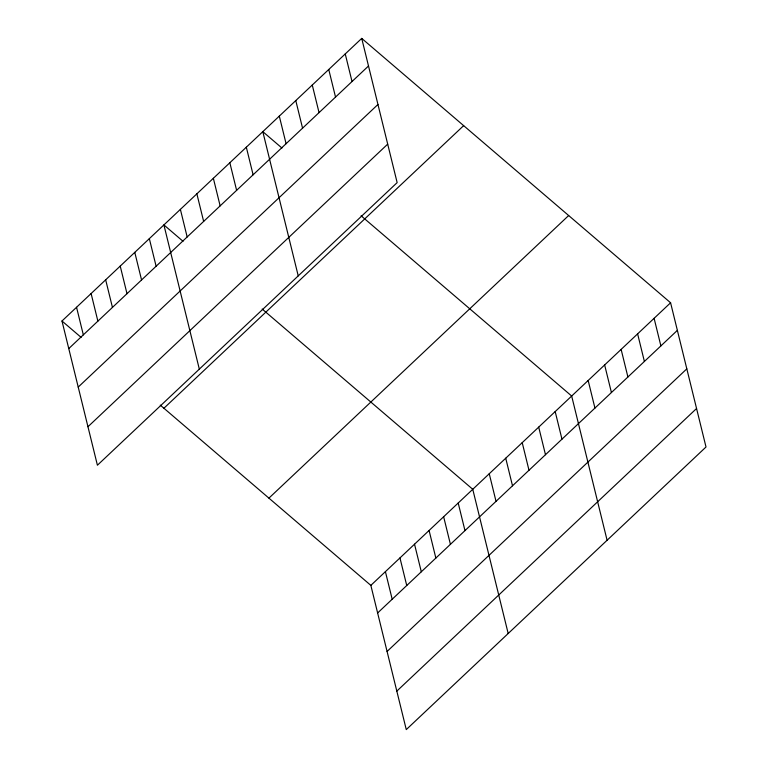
<?xml version="1.0" encoding="UTF-8"?>
<svg xmlns="http://www.w3.org/2000/svg" width="768" height="768" viewBox="0 0 768 768"><rect width="100%" height="100%" fill="white"/><g stroke="black" fill="none" stroke-linecap="round" stroke-linejoin="round"><path stroke-width="1.15" d="M361.728 38.4L397.152 182.621L97.411 465.226L61.987 321.005L361.728 38.4L670.589 302.774L706.013 446.995L406.272 729.6L370.848 585.379L160.272 405.13M68.765 348.595L368.506 65.99M78.221 387.082L377.952 104.477M87.955 426.739L387.696 144.134M163.91 408.25L463.651 125.645M268.925 498.134L568.666 215.53M370.848 585.379L670.589 302.774M377.626 612.97L677.366 330.365M387.082 651.456L686.813 368.851M396.826 691.114L696.557 408.509M281.923 148.013L262.81 131.654L298.234 275.885M361.094 215.789L571.67 396.029L607.094 540.259M183.014 241.277L163.901 224.918L199.325 369.139M262.186 309.043L472.762 489.293L508.186 633.514M61.987 321.005L81.101 337.363M654.106 318.317L660.883 345.907M637.613 333.859L644.39 361.45M621.13 349.402L627.907 376.992M604.646 364.944L611.424 392.544M588.163 380.486L594.941 408.086M555.187 411.581L561.965 439.171M538.704 427.123L545.482 454.714M522.221 442.666L528.998 470.256M505.728 458.208L512.506 485.798M489.245 473.75L496.022 501.341M458.198 503.021L464.976 530.611M345.245 53.942L352.022 81.533M443.645 516.749L450.422 544.339M328.752 69.485L335.53 97.075M429.082 530.467L435.859 558.067M312.269 85.027L319.046 112.627M414.528 544.195L421.306 571.795M295.786 100.57L302.563 128.17M399.965 557.923L406.742 585.514M279.302 116.112L286.08 143.712M385.411 571.651L392.189 599.242M246.326 147.206L253.104 174.797M229.843 162.749L236.621 190.339M213.36 178.291L220.138 205.882M196.867 193.834L203.645 221.424M180.384 209.376L187.162 236.966M149.338 238.646L156.115 266.237M134.784 252.374L141.562 279.965M120.221 266.093L126.998 293.693M105.667 279.821L112.445 307.421M91.104 293.549L97.882 321.139M76.55 307.277L83.328 334.867"/></g></svg>
